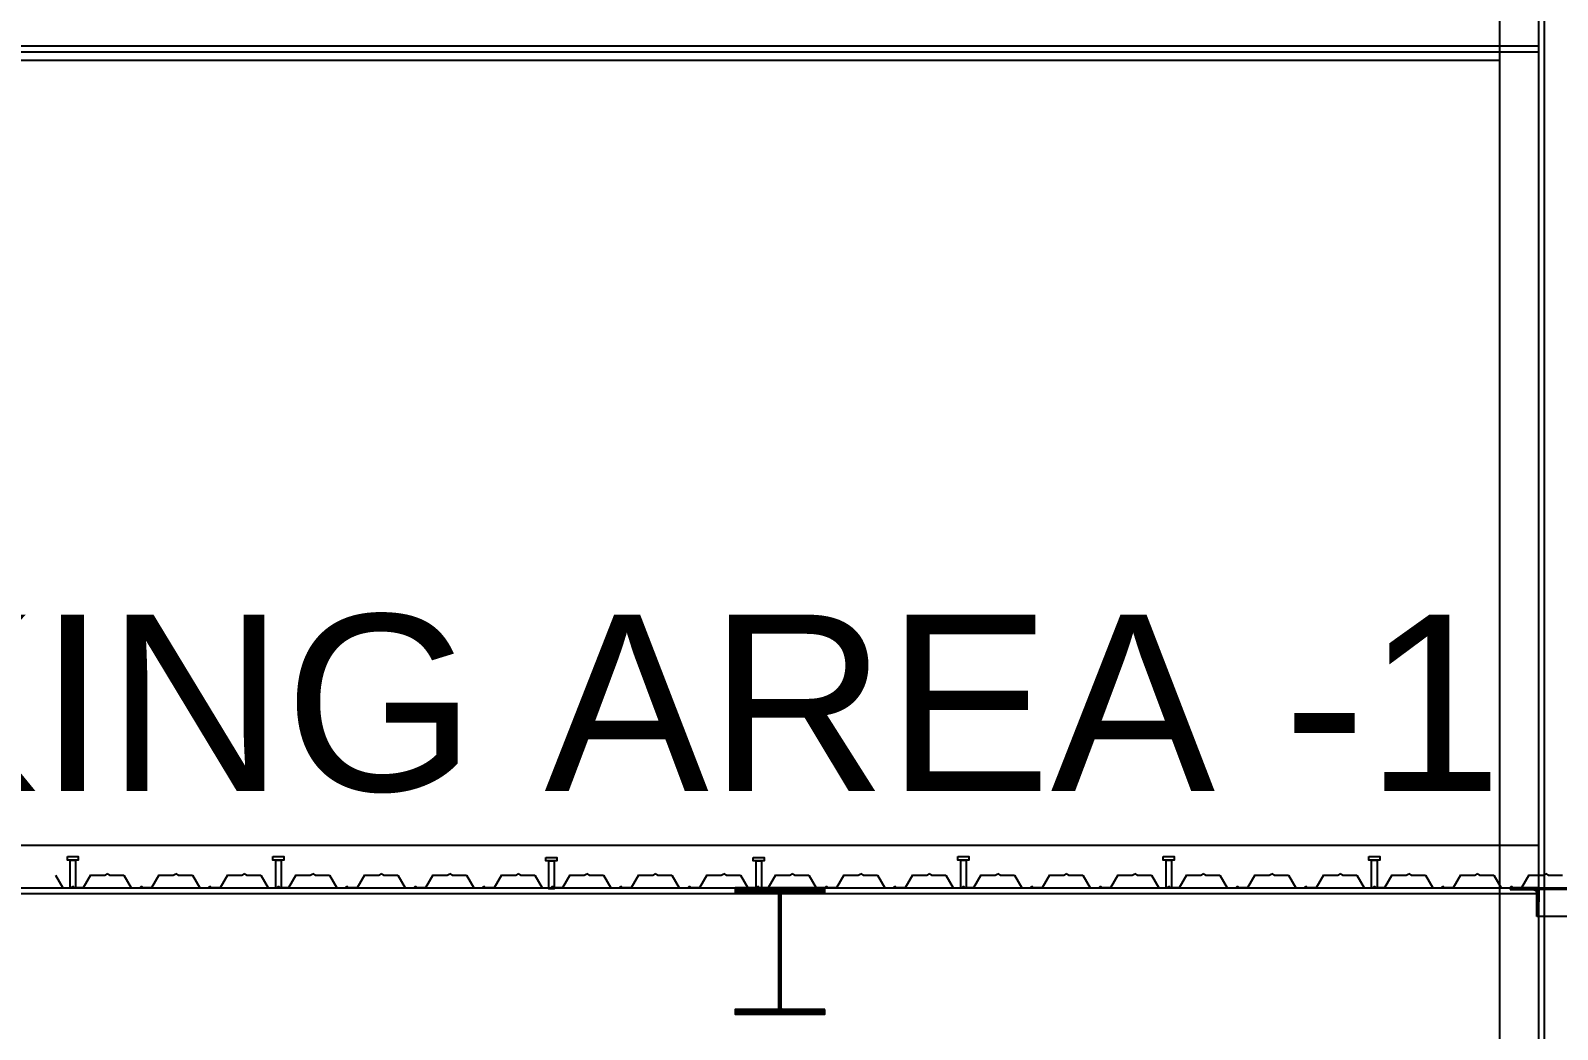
# Model space of a CAD drawing. Header units: millimetres. Extents: x 2148 to 2681, y 758 to 986.
# Drawn here: x 2204.462 to 2207.137, y 855.834 to 857.584 of the extents above; entities that cross this region are included whole.
import ezdxf

# ---------------------------------------------------------------- set-up
doc = ezdxf.new("R2010")
doc.units = ezdxf.units.MM
for name, color, linetype in [('D', 1, 'Continuous'), ('HATCH', 8, 'Continuous'), ('TEXT', 6, 'Continuous')]:
    doc.layers.add(name, color=color, linetype=linetype)
doc.styles.add('SWISS', font='swissl.ttf')

msp = doc.modelspace()

# ---------------------------------------------------------------- hatches: boundary and pattern name
at = {"layer": 'HATCH', "ltscale": 0.5}
h = msp.add_hatch(dxfattribs=at)
h.set_pattern_fill('ANSI31', color=256, scale=0.00775, style=0)
h.set_pattern_definition([(45, (64006.031959, 2986.2111039), (-0.000685009694274, 0.000685009694274), [])])
edge = h.paths.add_edge_path()
edge.add_line((2205.8534623, 855.8689339), (2205.780374, 855.8689339))
edge.add_arc((2205.780374, 855.8719562), 0.0030223, 174.0972671, 270, ccw=False)
edge.add_line((2205.7773678, 855.872267), (2205.7773678, 856.0709758))
edge.add_arc((2205.780374, 856.0712866), 0.0030223, 89.6345547, 185.9027329, ccw=False)
edge.add_line((2205.7803933, 856.0743089), (2205.8534623, 856.0743089))
edge.add_line((2205.8534623, 856.0743089), (2205.8534623, 856.0820589))
edge.add_line((2205.8534623, 856.0820589), (2205.6968324, 856.0820589))
edge.add_line((2205.6968324, 856.0820589), (2205.6968324, 856.0743089))
edge.add_line((2205.6968324, 856.0743089), (2205.7696889, 856.0743089))
edge.add_arc((2205.7697081, 856.0712866), 0.0030223, -4.2920933, 90.3654453, ccw=False)
edge.add_line((2205.7727219, 856.0710605), (2205.7727219, 855.8721824))
edge.add_arc((2205.7697081, 855.8719562), 0.0030223, -89.9999999, 4.2920934, ccw=False)
edge.add_line((2205.7697081, 855.8689339), (2205.6968324, 855.8689339))
edge.add_line((2205.6968324, 855.8689339), (2205.6968324, 855.8611839))
edge.add_line((2205.6968324, 855.8611839), (2205.8534623, 855.8611839))
edge.add_line((2205.8534623, 855.8611839), (2205.8534623, 855.8689339))
h = msp.add_hatch(dxfattribs=at)
h.set_pattern_fill('ANSI31', color=256, scale=0.01, style=0)
h.set_pattern_definition([(45, (81958.543143, 3604.6356654), (-0.000883883476483, 0.000883883476483), [])])
h.paths.add_polyline_path([(2207.1012112, 856.0726456, 0.318843234), (2207.0949172, 856.0790589), (2207.104347, 856.0790589), (2207.1042112, 856.0320591), (2207.1012112, 856.0320591)])
h.paths.add_polyline_path([(2207.0543436, 856.0820589), (2207.0543436, 856.0790589), (2207.104347, 856.0790589), (2207.1043557, 856.0820589)])

# ---------------------------------------------------------------- linework, layer by layer
at = {"layer": 'D', "color": 3, "ltscale": 0.5}
for p, q in [((2207.1043557, 853.1570589, 0), (2207.1043557, 859.5820587, 0)), ((2207.1143557, 853.1570589, 0), (2207.1143557, 859.5820587, 0))]:
    msp.add_line(p, q, dxfattribs=at)
at = {"layer": 'D', "ltscale": 0.5}
for p, q in [((2202.9467128, 857.5570589, 0), (2207.103733, 857.5570589, 0)), ((2202.9467128, 857.5470589, 0), (2207.103733, 857.5470589, 0)), ((2203.0150672, 856.1570589, 0), (2207.1043557, 856.1570589, 0)), ((2202.9467128, 856.0820589, 0), (2207.103733, 856.0820589, 0)), ((2202.9467128, 856.0720589, 0), (2207.103733, 856.0720589, 0)), ((2207.0543436, 856.0820589, 0), (2207.0543436, 856.0790589, 0)), ((2207.4973476, 856.0790589, 0), (2207.0543436, 856.0790589, 0)), ((2207.1012112, 856.0320591, 0), (2207.1012112, 856.0726456, 0)), ((2207.45048, 856.0320591, 0), (2207.1012112, 856.0320591, 0))]:
    msp.add_line(p, q, dxfattribs=at)
at = {"layer": 'D', "color": 3, "ltscale": 0.5, "elevation": 0}
msp.add_lwpolyline([(2205.8534623, 855.8689339), (2205.780374, 855.8689339, -0.444720244), (2205.7773678, 855.872267), (2205.7773678, 856.0709758, -0.446631522), (2205.7803933, 856.0743089), (2205.8534623, 856.0743089), (2205.8534623, 856.0820589), (2205.6968324, 856.0820589), (2205.6968324, 856.0743089), (2205.7696889, 856.0743089, -0.438228127), (2205.7727219, 856.0710605), (2205.7727219, 855.8721824, -0.436328672), (2205.7697081, 855.8689339), (2205.6968324, 855.8689339), (2205.6968324, 855.8611839), (2205.8534623, 855.8611839)], format="xyb", close=True, dxfattribs=at)
at = {"layer": 'D', "ltscale": 0.5}
msp.add_arc((2207.0935468, 856.0714189, 0), 0.0077619, 9.0929731, 79.8310934, dxfattribs=at)
at = {"layer": 'HATCH', "linetype": 'ByBlock', "ltscale": 0.5}
for p, q in [((2207.0360013, 853.1570589, 0), (2207.0360013, 859.5820589, 0)), ((2202.9467128, 857.5320589, 0), (2207.0353786, 857.5320589, 0))]:
    msp.add_line(p, q, dxfattribs=at)
at = {"layer": 'HATCH', "ltscale": 0.5}
for p, q in [((2204.5056853, 856.1042302, 0), (2204.5185458, 856.0820589, 0)), ((2204.5334038, 856.0820589, 0), (2204.5363754, 856.0853369, -0.0000002)), ((2204.539347, 856.0820589, 0), (2204.5363754, 856.0853369, -0.0000002)), ((2204.5670655, 856.1042302, 0), (2204.554205, 856.0820589, 0)), ((2204.5670655, 856.1042302, 0), (2204.5920655, 856.1042302, 0)), ((2204.5920655, 856.1042302, 0), (2204.5963789, 856.1065789, -0.0000002)), ((2204.6006922, 856.1042302, 0), (2204.5963789, 856.1065789, -0.0000002)), ((2204.6006922, 856.1042302, 0), (2204.6256922, 856.1042302, 0)), ((2204.6256922, 856.1042302, 0), (2204.6385527, 856.0820589, 0)), ((2204.6534107, 856.0820589, 0), (2204.6563823, 856.0853369, -0.0000002)), ((2204.6593539, 856.0820589, 0), (2204.6563823, 856.0853369, -0.0000002)), ((2204.6870725, 856.1042302, 0), (2204.6742119, 856.0820589, 0)), ((2204.6870725, 856.1042302, 0), (2204.7120725, 856.1042302, 0)), ((2204.7120725, 856.1042302, 0), (2204.7163858, 856.1065789, -0.0000002)), ((2204.7206992, 856.1042302, 0), (2204.7163858, 856.1065789, -0.0000002)), ((2204.7206992, 856.1042302, 0), (2204.7456992, 856.1042302, 0)), ((2204.7456992, 856.1042302, 0), (2204.7585597, 856.0820589, 0)), ((2204.7734177, 856.0820589, 0), (2204.7763893, 856.0853369, -0.0000002)), ((2204.7793609, 856.0820589, 0), (2204.7763893, 856.0853369, -0.0000002)), ((2204.8070794, 856.1042302, 0), (2204.7942189, 856.0820589, 0)), ((2204.8070794, 856.1042302, 0), (2204.8320794, 856.1042302, 0)), ((2204.8320794, 856.1042302, 0), (2204.8363927, 856.1065789, -0.0000002)), ((2204.8407061, 856.1042302, 0), (2204.8363927, 856.1065789, -0.0000002)), ((2204.8407061, 856.1042302, 0), (2204.8657061, 856.1042302, 0)), ((2204.8657061, 856.1042302, 0), (2204.8785666, 856.0820589, 0)), ((2204.8934246, 856.0820589, 0), (2204.8963962, 856.0853369, -0.0000002)), ((2204.8993678, 856.0820589, 0), (2204.8963962, 856.0853369, -0.0000002)), ((2204.9270863, 856.1042302, 0), (2204.9142258, 856.0820589, 0)), ((2204.9270863, 856.1042302, 0), (2204.9520863, 856.1042302, 0)), ((2204.9520863, 856.1042302, 0), (2204.9563996, 856.1065789, -0.0000002)), ((2204.960713, 856.1042302, 0), (2204.9563996, 856.1065789, -0.0000002)), ((2204.960713, 856.1042302, 0), (2204.985713, 856.1042302, 0)), ((2204.985713, 856.1042302, 0), (2204.9985735, 856.0820589, 0)), ((2205.0134315, 856.0820589, 0), (2205.0164031, 856.0853369, -0.0000002)), ((2205.0193747, 856.0820589, 0), (2205.0164031, 856.0853369, -0.0000002)), ((2205.0470932, 856.1042302, 0), (2205.0342327, 856.0820589, 0)), ((2205.0470932, 856.1042302, 0), (2205.0720932, 856.1042302, 0)), ((2205.0720932, 856.1042302, 0), (2205.0764066, 856.1065789, -0.0000002)), ((2205.0807199, 856.1042302, 0), (2205.0764066, 856.1065789, -0.0000002)), ((2205.0807199, 856.1042302, 0), (2205.1057199, 856.1042302, 0)), ((2205.1057199, 856.1042302, 0), (2205.1185804, 856.0820589, 0)), ((2205.1334384, 856.0820589, 0), (2205.13641, 856.0853369, -0.0000002)), ((2205.1393816, 856.0820589, 0), (2205.13641, 856.0853369, -0.0000002)), ((2205.1671001, 856.1042302, 0), (2205.1542396, 856.0820589, 0)), ((2205.1671001, 856.1042302, 0), (2205.1921001, 856.1042302, 0)), ((2205.1921001, 856.1042302, 0), (2205.1964135, 856.1065789, -0.0000002)), ((2205.2007268, 856.1042302, 0), (2205.1964135, 856.1065789, -0.0000002)), ((2205.2007268, 856.1042302, 0), (2205.2257268, 856.1042302, 0)), ((2205.2257268, 856.1042302, 0), (2205.2385873, 856.0820589, 0)), ((2205.2534453, 856.0820589, 0), (2205.2564169, 856.0853369, -0.0000002)), ((2205.2593885, 856.0820589, 0), (2205.2564169, 856.0853369, -0.0000002)), ((2205.287107, 856.1042302, 0), (2205.2742465, 856.0820589, 0)), ((2205.287107, 856.1042302, 0), (2205.312107, 856.1042302, 0)), ((2205.312107, 856.1042302, 0), (2205.3164204, 856.1065789, -0.0000002)), ((2205.3207337, 856.1042302, 0), (2205.3164204, 856.1065789, -0.0000002)), ((2205.3207337, 856.1042302, 0), (2205.3457337, 856.1042302, 0)), ((2205.3457337, 856.1042302, 0), (2205.3585943, 856.0820589, 0)), ((2205.3734523, 856.0820589, 0), (2205.3764239, 856.0853369, -0.0000002)), ((2205.3793955, 856.0820589, 0), (2205.3764239, 856.0853369, -0.0000002)), ((2205.407114, 856.1042302, 0), (2205.3942535, 856.0820589, 0)), ((2205.407114, 856.1042302, 0), (2205.432114, 856.1042302, 0)), ((2205.432114, 856.1042302, 0), (2205.4364273, 856.1065789, -0.0000002)), ((2205.4407407, 856.1042302, 0), (2205.4364273, 856.1065789, -0.0000002)), ((2205.4407407, 856.1042302, 0), (2205.4657407, 856.1042302, 0)), ((2205.4657407, 856.1042302, 0), (2205.4786012, 856.0820589, 0)), ((2205.4934592, 856.0820589, 0), (2205.4964308, 856.0853369, -0.0000002)), ((2205.4994024, 856.0820589, 0), (2205.4964308, 856.0853369, -0.0000002)), ((2205.5271209, 856.1042302, 0), (2205.5142604, 856.0820589, 0)), ((2205.5271209, 856.1042302, 0), (2205.5521209, 856.1042302, 0)), ((2205.5521209, 856.1042302, 0), (2205.5564342, 856.1065789, -0.0000002)), ((2205.5607476, 856.1042302, 0), (2205.5564342, 856.1065789, -0.0000002)), ((2205.5607476, 856.1042302, 0), (2205.5857476, 856.1042302, 0)), ((2205.5857476, 856.1042302, 0), (2205.5986081, 856.0820589, 0)), ((2205.6134661, 856.0820589, 0), (2205.6164377, 856.0853369, -0.0000002)), ((2205.6194093, 856.0820589, 0), (2205.6164377, 856.0853369, -0.0000002)), ((2205.6471278, 856.1042302, 0), (2205.6342673, 856.0820589, 0)), ((2205.6471278, 856.1042302, 0), (2205.6721278, 856.1042302, 0)), ((2205.6721278, 856.1042302, 0), (2205.6764411, 856.1065789, -0.0000002)), ((2205.6807545, 856.1042302, 0), (2205.6764411, 856.1065789, -0.0000002)), ((2205.6807545, 856.1042302, 0), (2205.7057545, 856.1042302, 0)), ((2205.7057545, 856.1042302, 0), (2205.718615, 856.0820589, 0)), ((2205.733473, 856.0820589, 0), (2205.7364446, 856.0853369, -0.0000002)), ((2205.7394162, 856.0820589, 0), (2205.7364446, 856.0853369, -0.0000002)), ((2205.7671347, 856.1042302, 0), (2205.7542742, 856.0820589, 0)), ((2205.7671347, 856.1042302, 0), (2205.7921347, 856.1042302, 0)), ((2205.7921347, 856.1042302, 0), (2205.7964481, 856.1065789, -0.0000002)), ((2205.8007614, 856.1042302, 0), (2205.7964481, 856.1065789, -0.0000002)), ((2205.8007614, 856.1042302, 0), (2205.8257614, 856.1042302, 0)), ((2205.8257614, 856.1042302, 0), (2205.8386219, 856.0820589, 0)), ((2205.8534799, 856.0820589, 0), (2205.8564515, 856.0853369, -0.0000002)), ((2205.8594231, 856.0820589, 0), (2205.8564515, 856.0853369, -0.0000002)), ((2205.8871416, 856.1042302, 0), (2205.8742811, 856.0820589, 0)), ((2205.8871416, 856.1042302, 0), (2205.9121416, 856.1042302, 0)), ((2205.9121416, 856.1042302, 0), (2205.916455, 856.1065789, -0.0000002)), ((2205.9207683, 856.1042302, 0), (2205.916455, 856.1065789, -0.0000002)), ((2205.9207683, 856.1042302, 0), (2205.9457683, 856.1042302, 0)), ((2205.9457683, 856.1042302, 0), (2205.9586288, 856.0820589, 0)), ((2205.9734868, 856.0820589, 0), (2205.9764584, 856.0853369, -0.0000002)), ((2205.97943, 856.0820589, 0), (2205.9764584, 856.0853369, -0.0000002)), ((2206.0071485, 856.1042302, 0), (2205.994288, 856.0820589, 0)), ((2206.0071485, 856.1042302, 0), (2206.0321485, 856.1042302, 0)), ((2206.0321485, 856.1042302, 0), (2206.0364619, 856.1065789, -0.0000002)), ((2206.0407753, 856.1042302, 0), (2206.0364619, 856.1065789, -0.0000002)), ((2206.0407753, 856.1042302, 0), (2206.0657753, 856.1042302, 0)), ((2206.0657753, 856.1042302, 0), (2206.0786358, 856.0820589, 0)), ((2206.0934938, 856.0820589, 0), (2206.0964654, 856.0853369, -0.0000002)), ((2206.099437, 856.0820589, 0), (2206.0964654, 856.0853369, -0.0000002)), ((2206.1271555, 856.1042302, 0), (2206.114295, 856.0820589, 0)), ((2206.1271555, 856.1042302, 0), (2206.1521555, 856.1042302, 0)), ((2206.1521555, 856.1042302, 0), (2206.1564688, 856.1065789, -0.0000002)), ((2206.1607822, 856.1042302, 0), (2206.1564688, 856.1065789, -0.0000002)), ((2206.1607822, 856.1042302, 0), (2206.1857822, 856.1042302, 0)), ((2206.1857822, 856.1042302, 0), (2206.1986427, 856.0820589, 0)), ((2206.2135007, 856.0820589, 0), (2206.2164723, 856.0853369, -0.0000002)), ((2206.2194439, 856.0820589, 0), (2206.2164723, 856.0853369, -0.0000002)), ((2206.2471624, 856.1042302, 0), (2206.2343019, 856.0820589, 0)), ((2206.2471624, 856.1042302, 0), (2206.2721624, 856.1042302, 0)), ((2206.2721624, 856.1042302, 0), (2206.2764757, 856.1065789, -0.0000002)), ((2206.2807891, 856.1042302, 0), (2206.2764757, 856.1065789, -0.0000002)), ((2206.2807891, 856.1042302, 0), (2206.3057891, 856.1042302, 0)), ((2206.3057891, 856.1042302, 0), (2206.3186496, 856.0820589, 0)), ((2206.3335076, 856.0820589, 0), (2206.3364792, 856.0853369, -0.0000002)), ((2206.3394508, 856.0820589, 0), (2206.3364792, 856.0853369, -0.0000002)), ((2206.3671693, 856.1042302, 0), (2206.3543088, 856.0820589, 0)), ((2206.3671693, 856.1042302, 0), (2206.3921693, 856.1042302, 0)), ((2206.3921693, 856.1042302, 0), (2206.3964826, 856.1065789, -0.0000002)), ((2206.400796, 856.1042302, 0), (2206.3964826, 856.1065789, -0.0000002)), ((2206.400796, 856.1042302, 0), (2206.425796, 856.1042302, 0)), ((2206.425796, 856.1042302, 0), (2206.4386565, 856.0820589, 0)), ((2206.4535145, 856.0820589, 0), (2206.4564861, 856.0853369, -0.0000002)), ((2206.4594577, 856.0820589, 0), (2206.4564861, 856.0853369, -0.0000002)), ((2206.4871762, 856.1042302, 0), (2206.4743157, 856.0820589, 0)), ((2206.4871762, 856.1042302, 0), (2206.5121762, 856.1042302, 0)), ((2206.5121762, 856.1042302, 0), (2206.5164896, 856.1065789, -0.0000002)), ((2206.5208029, 856.1042302, 0), (2206.5164896, 856.1065789, -0.0000002)), ((2206.5208029, 856.1042302, 0), (2206.5458029, 856.1042302, 0)), ((2206.5458029, 856.1042302, 0), (2206.5586634, 856.0820589, 0)), ((2206.5735214, 856.0820589, 0), (2206.576493, 856.0853369, -0.0000002)), ((2206.5794646, 856.0820589, 0), (2206.576493, 856.0853369, -0.0000002)), ((2206.6071831, 856.1042302, 0), (2206.5943226, 856.0820589, 0)), ((2206.6071831, 856.1042302, 0), (2206.6321831, 856.1042302, 0)), ((2206.6321831, 856.1042302, 0), (2206.6364965, 856.1065789, -0.0000002)), ((2206.6408098, 856.1042302, 0), (2206.6364965, 856.1065789, -0.0000002)), ((2206.6408098, 856.1042302, 0), (2206.6658098, 856.1042302, 0)), ((2206.6658098, 856.1042302, 0), (2206.6786703, 856.0820589, 0)), ((2206.6935283, 856.0820589, 0), (2206.6964999, 856.0853369, -0.0000002)), ((2206.6994715, 856.0820589, 0), (2206.6964999, 856.0853369, -0.0000002)), ((2206.72719, 856.1042302, 0), (2206.7143295, 856.0820589, 0)), ((2206.72719, 856.1042302, 0), (2206.75219, 856.1042302, 0)), ((2206.75219, 856.1042302, 0), (2206.7565034, 856.1065789, -0.0000002)), ((2206.7608168, 856.1042302, 0), (2206.7565034, 856.1065789, -0.0000002)), ((2206.7608168, 856.1042302, 0), (2206.7858168, 856.1042302, 0)), ((2206.7858168, 856.1042302, 0), (2206.7986773, 856.0820589, 0)), ((2206.8135353, 856.0820589, 0), (2206.8165069, 856.0853369, -0.0000002)), ((2206.8194785, 856.0820589, 0), (2206.8165069, 856.0853369, -0.0000002)), ((2206.847197, 856.1042302, 0), (2206.8343365, 856.0820589, 0)), ((2206.847197, 856.1042302, 0), (2206.872197, 856.1042302, 0)), ((2206.872197, 856.1042302, 0), (2206.8765103, 856.1065789, -0.0000002)), ((2206.8808237, 856.1042302, 0), (2206.8765103, 856.1065789, -0.0000002)), ((2206.8808237, 856.1042302, 0), (2206.9058237, 856.1042302, 0)), ((2206.9058237, 856.1042302, 0), (2206.9186842, 856.0820589, 0)), ((2206.9335422, 856.0820589, 0), (2206.9365138, 856.0853369, -0.0000002)), ((2206.9394854, 856.0820589, 0), (2206.9365138, 856.0853369, -0.0000002)), ((2206.9672039, 856.1042302, 0), (2206.9543434, 856.0820589, 0)), ((2206.9672039, 856.1042302, 0), (2206.9922039, 856.1042302, 0)), ((2206.9922039, 856.1042302, 0), (2206.9965172, 856.1065789, -0.0000002)), ((2207.0008306, 856.1042302, 0), (2206.9965172, 856.1065789, -0.0000002)), ((2207.0008306, 856.1042302, 0), (2207.0258306, 856.1042302, 0)), ((2207.0258306, 856.1042302, 0), (2207.0386911, 856.0820589, 0)), ((2207.0535491, 856.0820589, 0), (2207.0565207, 856.0853369, -0.0000002)), ((2207.0594923, 856.0820589, 0), (2207.0565207, 856.0853369, -0.0000002)), ((2207.0872108, 856.1042302, 0), (2207.0743503, 856.0820589, 0)), ((2207.0872108, 856.1042302, 0), (2207.1122108, 856.1042302, 0)), ((2207.1122108, 856.1042302, 0), (2207.1165242, 856.1065789, -0.0000002)), ((2207.1208375, 856.1042302, 0), (2207.1165242, 856.1065789, -0.0000002)), ((2207.1208375, 856.1042302, 0), (2207.1458375, 856.1042302, 0)), ((2204.5185458, 856.0820589, 0), (2204.5334038, 856.0820589, 0)), ((2204.554205, 856.0820589, 0), (2204.539347, 856.0820589, 0)), ((2204.6385527, 856.0820589, 0), (2204.6534107, 856.0820589, 0)), ((2204.6742119, 856.0820589, 0), (2204.6593539, 856.0820589, 0)), ((2204.7585597, 856.0820589, 0), (2204.7734177, 856.0820589, 0)), ((2204.7942189, 856.0820589, 0), (2204.7793609, 856.0820589, 0)), ((2204.8785666, 856.0820589, 0), (2204.8934246, 856.0820589, 0)), ((2204.9142258, 856.0820589, 0), (2204.8993678, 856.0820589, 0)), ((2204.9985735, 856.0820589, 0), (2205.0134315, 856.0820589, 0)), ((2205.0342327, 856.0820589, 0), (2205.0193747, 856.0820589, 0)), ((2205.1185804, 856.0820589, 0), (2205.1334384, 856.0820589, 0)), ((2205.1542396, 856.0820589, 0), (2205.1393816, 856.0820589, 0)), ((2205.2385873, 856.0820589, 0), (2205.2534453, 856.0820589, 0)), ((2205.2742465, 856.0820589, 0), (2205.2593885, 856.0820589, 0)), ((2205.3585943, 856.0820589, 0), (2205.3734523, 856.0820589, 0)), ((2205.3942535, 856.0820589, 0), (2205.3793955, 856.0820589, 0)), ((2205.4786012, 856.0820589, 0), (2205.4934592, 856.0820589, 0)), ((2205.5142604, 856.0820589, 0), (2205.4994024, 856.0820589, 0)), ((2205.5986081, 856.0820589, 0), (2205.6134661, 856.0820589, 0)), ((2205.6342673, 856.0820589, 0), (2205.6194093, 856.0820589, 0)), ((2205.718615, 856.0820589, 0), (2205.733473, 856.0820589, 0)), ((2205.7542742, 856.0820589, 0), (2205.7394162, 856.0820589, 0)), ((2205.8386219, 856.0820589, 0), (2205.8534799, 856.0820589, 0)), ((2205.8742811, 856.0820589, 0), (2205.8594231, 856.0820589, 0)), ((2205.9586288, 856.0820589, 0), (2205.9734868, 856.0820589, 0)), ((2205.994288, 856.0820589, 0), (2205.97943, 856.0820589, 0)), ((2206.0786358, 856.0820589, 0), (2206.0934938, 856.0820589, 0)), ((2206.114295, 856.0820589, 0), (2206.099437, 856.0820589, 0)), ((2206.1986427, 856.0820589, 0), (2206.2135007, 856.0820589, 0)), ((2206.2343019, 856.0820589, 0), (2206.2194439, 856.0820589, 0)), ((2206.3186496, 856.0820589, 0), (2206.3335076, 856.0820589, 0)), ((2206.3543088, 856.0820589, 0), (2206.3394508, 856.0820589, 0)), ((2206.4386565, 856.0820589, 0), (2206.4535145, 856.0820589, 0)), ((2206.4743157, 856.0820589, 0), (2206.4594577, 856.0820589, 0)), ((2206.5586634, 856.0820589, 0), (2206.5735214, 856.0820589, 0)), ((2206.5943226, 856.0820589, 0), (2206.5794646, 856.0820589, 0)), ((2206.6786703, 856.0820589, 0), (2206.6935283, 856.0820589, 0)), ((2206.7143295, 856.0820589, 0), (2206.6994715, 856.0820589, 0)), ((2206.7986773, 856.0820589, 0), (2206.8135353, 856.0820589, 0)), ((2206.8343365, 856.0820589, 0), (2206.8194785, 856.0820589, 0)), ((2206.9186842, 856.0820589, 0), (2206.9335422, 856.0820589, 0)), ((2206.9543434, 856.0820589, 0), (2206.9394854, 856.0820589, 0)), ((2207.0386911, 856.0820589, 0), (2207.0535491, 856.0820589, 0)), ((2207.0543436, 856.0820589, 0), (2207.4973476, 856.0820589, 0)), ((2207.0543436, 856.0790589, 0), (2207.0949172, 856.0790589, 0)), ((2207.0743503, 856.0820589, 0), (2207.0594923, 856.0820589, 0)), ((2207.1043557, 856.0820589, 0), (2207.1042112, 856.0320591, 0)), ((2207.1042112, 856.0320591, 0), (2207.1012112, 856.0320591, 0))]:
    msp.add_line(p, q, dxfattribs=at)
for points, elevation in [([(2204.5265658, 856.1370336), (2204.5455726, 856.1370336), (2204.5455726, 856.1309804), (2204.5265658, 856.1309804)], 0), ([(2204.8865866, 856.1370336), (2204.9055934, 856.1370336), (2204.9055934, 856.1309804), (2204.8865866, 856.1309804)], 0), ([(2206.0866557, 856.1370336), (2206.1056625, 856.1370336), (2206.1056625, 856.1309804), (2206.0866557, 856.1309804)], 0), ([(2206.4466765, 856.1370336), (2206.4656833, 856.1370336), (2206.4656833, 856.1309804), (2206.4466765, 856.1309804)], 0), ([(2206.8066972, 856.1370336), (2206.825704, 856.1370336), (2206.825704, 856.1309804), (2206.8066972, 856.1309804)], 0), ([(2204.5315375, 856.1309804), (2204.5409757, 856.1309804), (2204.5409757, 856.0820589), (2204.5315375, 856.0820589)], 0), ([(2204.8915583, 856.1309804), (2204.9009964, 856.1309804), (2204.9009964, 856.0820589), (2204.8915583, 856.0820589)], 0), ([(2205.3651284, 856.1353946), (2205.3841352, 856.1353946), (2205.3841352, 856.1293414), (2205.3651284, 856.1293414)], 0.0000001), ([(2205.3701001, 856.1293414), (2205.3795383, 856.1293414), (2205.3795383, 856.0804199), (2205.3701001, 856.0804199)], 0.0000001), ([(2205.7281208, 856.1353946), (2205.7471276, 856.1353946), (2205.7471276, 856.1293414), (2205.7281208, 856.1293414)], 0.0000001), ([(2205.7330925, 856.1293414), (2205.7425307, 856.1293414), (2205.7425307, 856.0804199), (2205.7330925, 856.0804199)], 0.0000001), ([(2206.0916274, 856.1309804), (2206.1010656, 856.1309804), (2206.1010656, 856.0820589), (2206.0916274, 856.0820589)], 0), ([(2206.4516482, 856.1309804), (2206.4610864, 856.1309804), (2206.4610864, 856.0820589), (2206.4516482, 856.0820589)], 0), ([(2206.8116689, 856.1309804), (2206.8211071, 856.1309804), (2206.8211071, 856.0820589), (2206.8116689, 856.0820589)], 0)]:
    msp.add_lwpolyline(points, close=True, dxfattribs=dict(at, elevation=elevation))
at = {"layer": 'HATCH', "ltscale": 0.5, "elevation": 0}
msp.add_lwpolyline([(2207.1043557, 856.0820589), (2207.0543436, 856.0820589)], dxfattribs=at)

# ---------------------------------------------------------------- texts
at = {"layer": 'TEXT', "style": 'SWISS'}
msp.add_text('PARKING AREA -1', height=0.308885097, dxfattribs=at).set_placement((2203.3005823, 856.251904, 0))

doc.saveas('drawing.dxf')
